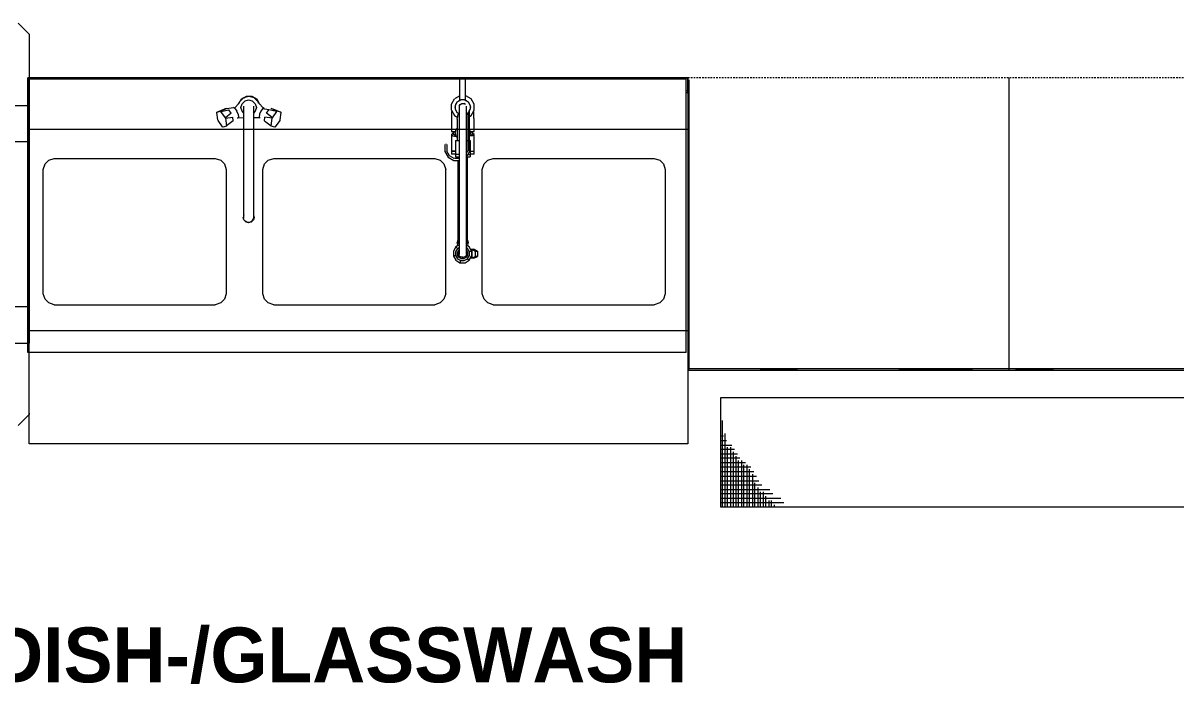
# Model space of a CAD drawing. Header units: inches. Extents: x 478327 to 492265, y -26791 to -22136.
# Drawn here: x 482796.7 to 482888.6, y -26197.5 to -26144.8 of the extents above; entities that cross this region are included whole.
import ezdxf

# ---------------------------------------------------------------- set-up
doc = ezdxf.new("R2010")
doc.units = ezdxf.units.IN
doc.header["$MEASUREMENT"] = 0
doc.linetypes.add('AUSGEZOGEN', pattern=[0])
doc.linetypes.add('HIDDEN2', pattern=[0.1875, 0.125, -0.0625])
doc.layers.add('A-furniture', color=8, linetype='Continuous', lineweight=9)
doc.layers.add('TC-EQUIPMENT', color=251, linetype='Continuous', lineweight=5)
doc.layers.add('K3-TEXT', color=167, linetype='AUSGEZOGEN')
doc.styles.get("Standard").update_dxf_attribs({"font": ''})
doc.styles.get('Standard').set_extended_font_data('MicrogrammaSSi', bold=True)

msp = doc.modelspace()

# ---------------------------------------------------------------- linework, layer by layer
at = {"layer": 'A-furniture', "linetype": 'HIDDEN2', "elevation": 6.93}
msp.add_lwpolyline([(482939.376, -26149.196), (482797.05, -26149.196)], dxfattribs=at)
at = {"layer": 'TC-EQUIPMENT'}
for p, q in [((482796.291, -26144.82, 3.812), (482797.166, -26145.695, 3.812)), ((482797.166, -26145.695, 3.812), (482797.166, -26170.345, 3.812)), ((482797.05, -26171.074, 3.812), (482797.05, -26149.196, 3.812)), ((482849.675, -26149.196, 3.812), (482797.05, -26149.196, 3.812)), ((482797.05, -26149.257, 3.812), (482849.559, -26149.257, 3.812)), ((482797.166, -26178.367, 3.812), (482797.166, -26149.196, 3.812)), ((482797.166, -26149.196, 3.812), (482849.675, -26149.196, 3.812)), ((482831.501, -26150.946, 3.812), (482831.501, -26149.341, 3.812)), ((482831.939, -26149.341, 3.812), (482831.939, -26150.946, 3.812)), ((482849.559, -26171.074, 3.812), (482849.559, -26149.196, 3.812)), ((482849.675, -26149.196, 3.812), (482849.675, -26178.367, 3.812)), ((482849.675, -26150.362, 3.812), (482849.675, -26149.196, 3.812)), ((482849.792, -26172.387, 3.812), (482849.792, -26149.341, 3.812)), ((482875.288, -26149.196, 3.812), (482875.288, -26172.533, 3.812)), ((482849.675, -26150.211, 3.812), (482849.559, -26150.211, 3.812)), ((482849.559, -26150.362, 3.812), (482849.675, -26150.362, 3.812)), ((482710.235, -26151.383, 3.812), (482797.166, -26151.383, 3.812)), ((482813.879, -26151.244, 3.812), (482813.532, -26151.609, 3.812)), ((482813.857, -26151.268, 3.812), (482813.91, -26151.17, 3.812)), ((482813.929, -26151.095, 3.812), (482813.89, -26151.246, 3.812)), ((482814.244, -26150.776, 3.812), (482813.929, -26151.095, 3.812)), ((482813.974, -26151.05, 3.812), (482814.064, -26150.882, 3.812)), ((482814.049, -26151.559, 3.812), (482814.136, -26151.267, 3.812)), ((482814.064, -26150.882, 3.812), (482814.23, -26150.79, 3.812)), ((482814.136, -26151.267, 3.812), (482814.37, -26151.033, 3.812)), ((482814.671, -26150.662, 3.812), (482814.244, -26150.776, 3.812)), ((482814.267, -26150.77, 3.812), (482814.478, -26150.654, 3.812)), ((482814.282, -26160.403, 3.812), (482814.282, -26151.454, 3.812)), ((482814.37, -26151.033, 3.812), (482814.662, -26150.946, 3.812)), ((482814.478, -26150.654, 3.812), (482814.927, -26150.654, 3.812)), ((482814.662, -26150.946, 3.812), (482814.953, -26151.033, 3.812)), ((482815.1, -26150.776, 3.812), (482814.671, -26150.662, 3.812)), ((482814.927, -26150.654, 3.812), (482815.342, -26150.882, 3.812)), ((482814.953, -26151.033, 3.812), (482815.187, -26151.267, 3.812)), ((482815.041, -26151.454, 3.812), (482815.041, -26160.412, 3.812)), ((482815.415, -26151.095, 3.812), (482815.1, -26150.776, 3.812)), ((482815.187, -26151.267, 3.812), (482815.274, -26151.559, 3.812)), ((482815.566, -26151.302, 3.812), (482815.342, -26150.882, 3.812)), ((482815.447, -26151.218, 3.812), (482815.415, -26151.095, 3.812)), ((482815.478, -26151.215, 3.812), (482815.843, -26151.597, 3.812)), ((482815.566, -26151.307, 3.812), (482815.566, -26151.302, 3.812)), ((482830.831, -26151.293, 3.812), (482831.064, -26150.861, 3.812)), ((482830.831, -26151.766, 3.812), (482830.831, -26151.293, 3.812)), ((482831.499, -26150.625, 3.812), (482831.064, -26150.861, 3.812)), ((482831.122, -26151.529, 3.812), (482831.151, -26151.432, 3.812)), ((482831.151, -26151.383, 3.812), (482831.297, -26151.092, 3.812)), ((482831.151, -26151.675, 3.812), (482831.151, -26151.383, 3.812)), ((482831.188, -26151.311, 3.812), (482831.21, -26151.238, 3.812)), ((482831.21, -26151.238, 3.812), (482831.239, -26151.208, 3.812)), ((482831.297, -26151.092, 3.812), (482831.589, -26150.946, 3.812)), ((482831.443, -26151.004, 3.812), (482831.414, -26151.033, 3.812)), ((482831.443, -26151.004, 3.812), (482831.516, -26150.982, 3.812)), ((482831.443, -26151.451, 3.812), (482831.522, -26151.316, 3.812)), ((482831.443, -26151.451, 3.812), (482831.443, -26163.277, 3.812)), ((482831.499, -26150.625, 3.812), (482831.501, -26150.625, 3.812)), ((482831.522, -26151.316, 3.812), (482831.656, -26151.238, 3.812)), ((482831.881, -26150.946, 3.812), (482831.589, -26150.946, 3.812)), ((482831.656, -26151.238, 3.812), (482831.814, -26151.238, 3.812)), ((482831.948, -26151.316, 3.812), (482831.814, -26151.238, 3.812)), ((482831.881, -26150.946, 3.812), (482832.172, -26151.092, 3.812)), ((482831.971, -26150.625, 3.812), (482831.939, -26150.625, 3.812)), ((482831.954, -26150.982, 3.812), (482832.027, -26151.004, 3.812)), ((482832.403, -26150.861, 3.812), (482831.971, -26150.625, 3.812)), ((482832.027, -26151.004, 3.812), (482832.056, -26151.033, 3.812)), ((482832.027, -26163.277, 3.812), (482832.027, -26151.454, 3.812)), ((482832.172, -26151.092, 3.812), (482832.318, -26151.383, 3.812)), ((482832.231, -26151.208, 3.812), (482832.26, -26151.238, 3.812)), ((482832.26, -26151.238, 3.812), (482832.282, -26151.311, 3.812)), ((482832.318, -26151.383, 3.812), (482832.318, -26151.675, 3.812)), ((482832.318, -26151.432, 3.812), (482832.347, -26151.529, 3.812)), ((482832.639, -26151.293, 3.812), (482832.403, -26150.861, 3.812)), ((482832.639, -26151.766, 3.812), (482832.639, -26151.293, 3.812)), ((482812.124, -26151.948, 3.812), (482812.13, -26151.925, 3.812)), ((482812.205, -26152.542, 3.812), (482812.124, -26151.948, 3.812)), ((482812.13, -26151.925, 3.812), (482812.758, -26151.666, 3.812)), ((482812.13, -26151.925, 3.812), (482812.419, -26151.845, 3.812)), ((482812.419, -26151.845, 3.812), (482812.9, -26151.627, 3.812)), ((482812.419, -26151.845, 3.812), (482812.441, -26151.86, 3.812)), ((482812.441, -26151.86, 3.812), (482813.088, -26151.75, 3.812)), ((482812.807, -26152.377, 3.812), (482812.441, -26151.86, 3.812)), ((482812.9, -26151.627, 3.812), (482812.758, -26151.666, 3.812)), ((482813.267, -26152.005, 3.812), (482812.807, -26152.377, 3.812)), ((482812.807, -26152.377, 3.812), (482812.822, -26152.414, 3.812)), ((482812.822, -26152.414, 3.812), (482813.396, -26152.327, 3.812)), ((482812.9, -26151.627, 3.812), (482813.455, -26151.558, 3.812)), ((482813.267, -26152.005, 3.812), (482813.088, -26151.75, 3.812)), ((482813.437, -26152.621, 3.812), (482813.396, -26152.327, 3.812)), ((482813.596, -26151.651, 3.812), (482813.455, -26151.558, 3.812)), ((482813.596, -26151.651, 3.812), (482813.73, -26151.844, 3.812)), ((482813.829, -26152.084, 3.812), (482813.73, -26151.844, 3.812)), ((482814.282, -26152.388, 3.812), (482813.748, -26152.391, 3.812)), ((482813.765, -26152.379, 3.812), (482813.795, -26152.37, 3.812)), ((482813.801, -26152.351, 3.812), (482813.795, -26152.37, 3.812)), ((482813.829, -26152.084, 3.812), (482813.858, -26152.31, 3.812)), ((482814.136, -26151.85, 3.812), (482814.049, -26151.559, 3.812)), ((482814.282, -26151.996, 3.812), (482814.136, -26151.85, 3.812)), ((482815.187, -26151.85, 3.812), (482815.041, -26151.996, 3.812)), ((482815.041, -26152.358, 3.812), (482815.571, -26152.362, 3.812)), ((482815.056, -26151.981, 3.812), (482815.058, -26151.98, 3.812)), ((482815.058, -26151.98, 3.812), (482815.058, -26151.979, 3.812)), ((482815.274, -26151.559, 3.812), (482815.187, -26151.85, 3.812)), ((482815.529, -26152.084, 3.812), (482815.501, -26152.31, 3.812)), ((482815.628, -26151.844, 3.812), (482815.529, -26152.084, 3.812)), ((482815.762, -26151.651, 3.812), (482815.628, -26151.844, 3.812)), ((482815.762, -26151.651, 3.812), (482815.903, -26151.558, 3.812)), ((482816.27, -26151.75, 3.812), (482815.762, -26151.651, 3.812)), ((482815.921, -26152.621, 3.812), (482815.962, -26152.327, 3.812)), ((482816.536, -26152.414, 3.812), (482815.962, -26152.327, 3.812)), ((482816.091, -26152.005, 3.812), (482816.27, -26151.75, 3.812)), ((482816.551, -26152.377, 3.812), (482816.091, -26152.005, 3.812)), ((482816.917, -26151.86, 3.812), (482816.27, -26151.75, 3.812)), ((482816.458, -26151.627, 3.812), (482816.601, -26151.666, 3.812)), ((482816.939, -26151.845, 3.812), (482816.458, -26151.627, 3.812)), ((482816.536, -26152.414, 3.812), (482816.551, -26152.377, 3.812)), ((482816.551, -26152.377, 3.812), (482816.917, -26151.86, 3.812)), ((482816.601, -26151.666, 3.812), (482817.228, -26151.925, 3.812)), ((482816.917, -26151.86, 3.812), (482816.939, -26151.845, 3.812)), ((482817.228, -26151.925, 3.812), (482816.939, -26151.845, 3.812)), ((482817.234, -26151.948, 3.812), (482817.153, -26152.542, 3.812)), ((482817.228, -26151.925, 3.812), (482817.234, -26151.948, 3.812)), ((482830.831, -26151.766, 3.812), (482831.064, -26152.2, 3.812)), ((482830.831, -26151.876, 3.812), (482830.831, -26153.455, 3.812)), ((482831.064, -26152.2, 3.812), (482831.33, -26152.344, 3.812)), ((482831.151, -26151.626, 3.812), (482831.122, -26151.529, 3.812)), ((482831.297, -26151.967, 3.812), (482831.151, -26151.675, 3.812)), ((482831.21, -26151.821, 3.812), (482831.188, -26151.748, 3.812)), ((482831.239, -26151.85, 3.812), (482831.21, -26151.821, 3.812)), ((482831.443, -26152.04, 3.812), (482831.297, -26151.967, 3.812)), ((482831.303, -26152.492, 3.812), (482831.391, -26152.014, 3.812)), ((482832.172, -26151.967, 3.812), (482832.027, -26152.04, 3.812)), ((482832.089, -26152.008, 3.812), (482832.129, -26152.224, 3.812)), ((482832.129, -26152.014, 3.812), (482832.129, -26154.995, 3.812)), ((482832.318, -26151.675, 3.812), (482832.172, -26151.967, 3.812)), ((482832.26, -26151.821, 3.812), (482832.231, -26151.85, 3.812)), ((482832.282, -26151.748, 3.812), (482832.26, -26151.821, 3.812)), ((482832.275, -26155.033, 3.812), (482832.275, -26151.833, 3.812)), ((482832.275, -26152.269, 3.812), (482832.403, -26152.2, 3.812)), ((482832.347, -26151.529, 3.812), (482832.318, -26151.626, 3.812)), ((482832.403, -26152.2, 3.812), (482832.639, -26151.766, 3.812)), ((482832.628, -26152.434, 3.812), (482832.625, -26151.891, 3.812)), ((482797.05, -26153.28, 3.812), (482849.734, -26153.28, 3.812)), ((482812.22, -26152.58, 3.812), (482812.205, -26152.542, 3.812)), ((482812.587, -26153.098, 3.812), (482812.22, -26152.58, 3.812)), ((482812.608, -26153.111, 3.812), (482812.587, -26153.098, 3.812)), ((482812.896, -26153.035, 3.812), (482812.608, -26153.111, 3.812)), ((482812.822, -26152.414, 3.812), (482812.903, -26153.012, 3.812)), ((482812.903, -26153.012, 3.812), (482812.896, -26153.035, 3.812)), ((482813.437, -26152.621, 3.812), (482812.903, -26153.012, 3.812)), ((482815.921, -26152.621, 3.812), (482816.455, -26153.012, 3.812)), ((482816.455, -26153.012, 3.812), (482816.536, -26152.414, 3.812)), ((482816.462, -26153.035, 3.812), (482816.455, -26153.012, 3.812)), ((482816.75, -26153.111, 3.812), (482816.462, -26153.035, 3.812)), ((482816.772, -26153.098, 3.812), (482816.75, -26153.111, 3.812)), ((482817.138, -26152.58, 3.812), (482816.772, -26153.098, 3.812)), ((482817.153, -26152.542, 3.812), (482817.138, -26152.58, 3.812)), ((482831.122, -26153.571, 3.812), (482831.21, -26153.28, 3.812)), ((482831.21, -26153.28, 3.812), (482831.283, -26153.207, 3.812)), ((482831.283, -26152.492, 3.812), (482831.283, -26154.184, 3.812)), ((482832.639, -26153.455, 3.812), (482832.639, -26152.434, 3.812)), ((482849.734, -26153.28, 3.812), (482849.734, -26169.324, 3.812)), ((482830.831, -26153.455, 3.812), (482831.157, -26153.455, 3.812)), ((482830.831, -26153.703, 3.812), (482830.95, -26153.609, 3.812)), ((482830.831, -26153.703, 3.812), (482830.831, -26155.263, 3.812)), ((482830.831, -26153.703, 3.812), (482830.95, -26153.799, 3.812)), ((482830.95, -26153.609, 3.812), (482830.976, -26153.604, 3.812)), ((482830.95, -26153.799, 3.812), (482831.207, -26153.853, 3.812)), ((482830.976, -26153.484, 3.812), (482831.149, -26153.484, 3.812)), ((482830.976, -26153.484, 3.812), (482830.976, -26153.679, 3.812)), ((482831.078, -26153.758, 3.812), (482830.976, -26153.679, 3.812)), ((482831.184, -26153.779, 3.812), (482831.078, -26153.758, 3.812)), ((482831.21, -26153.863, 3.812), (482831.122, -26153.571, 3.812)), ((482831.151, -26154.184, 3.812), (482831.151, -26155.497, 3.812)), ((482831.151, -26154.184, 3.812), (482831.443, -26154.184, 3.812)), ((482831.283, -26153.936, 3.812), (482831.21, -26153.863, 3.812)), ((482832.027, -26154.184, 3.812), (482832.129, -26154.184, 3.812)), ((482832.275, -26153.328, 3.812), (482832.347, -26153.571, 3.812)), ((482832.347, -26153.571, 3.812), (482832.275, -26153.814, 3.812)), ((482832.52, -26153.799, 3.812), (482832.275, -26153.851, 3.812)), ((482832.318, -26154.184, 3.812), (482832.275, -26154.184, 3.812)), ((482832.285, -26153.779, 3.812), (482832.394, -26153.758, 3.812)), ((482832.312, -26153.455, 3.812), (482832.639, -26153.455, 3.812)), ((482832.318, -26154.184, 3.812), (482832.318, -26155.497, 3.812)), ((482832.321, -26153.484, 3.812), (482832.493, -26153.484, 3.812)), ((482832.493, -26153.679, 3.812), (482832.394, -26153.758, 3.812)), ((482832.493, -26153.484, 3.812), (482832.493, -26153.679, 3.812)), ((482832.493, -26153.604, 3.812), (482832.52, -26153.609, 3.812)), ((482832.639, -26153.703, 3.812), (482832.52, -26153.609, 3.812)), ((482832.639, -26153.703, 3.812), (482832.52, -26153.799, 3.812)), ((482832.639, -26155.263, 3.812), (482832.639, -26153.703, 3.812)), ((482849.792, -26153.717, 3.812), (482849.763, -26153.717, 3.812)), ((482849.763, -26168.011, 3.812), (482849.763, -26153.717, 3.812)), ((482797.166, -26154.301, 3.812), (482710.235, -26154.301, 3.812)), ((482830.314, -26155.071, 3.812), (482830.569, -26155.51, 3.812)), ((482830.32, -26155.069, 3.812), (482830.32, -26154.514, 3.812)), ((482830.373, -26154.461, 3.812), (482830.413, -26154.461, 3.812)), ((482830.682, -26155.415, 3.812), (482830.46, -26155.03, 3.812)), ((482830.466, -26154.514, 3.812), (482830.466, -26155.042, 3.812)), ((482831.151, -26155.027, 3.812), (482830.831, -26155.027, 3.812)), ((482830.831, -26155.03, 3.812), (482831.151, -26155.03, 3.812)), ((482832.027, -26155.191, 3.812), (482832.129, -26155.012, 3.812)), ((482832.275, -26155.053, 3.812), (482832.027, -26155.479, 3.812)), ((482832.318, -26155.027, 3.812), (482832.639, -26155.027, 3.812)), ((482832.318, -26155.03, 3.812), (482832.639, -26155.03, 3.812)), ((482798.287, -26156.489, 3.812), (482798.432, -26156.051, 3.812)), ((482798.432, -26156.051, 3.812), (482798.724, -26155.759, 3.812)), ((482798.724, -26155.759, 3.812), (482799.162, -26155.613, 3.812)), ((482799.162, -26155.613, 3.812), (482811.997, -26155.613, 3.812)), ((482811.997, -26155.613, 3.812), (482812.435, -26155.759, 3.812)), ((482812.435, -26155.759, 3.812), (482812.727, -26156.051, 3.812)), ((482812.727, -26156.051, 3.812), (482812.872, -26156.489, 3.812)), ((482815.79, -26156.489, 3.812), (482815.935, -26156.051, 3.812)), ((482815.935, -26156.051, 3.812), (482816.227, -26155.759, 3.812)), ((482816.227, -26155.759, 3.812), (482816.665, -26155.613, 3.812)), ((482816.665, -26155.613, 3.812), (482829.5, -26155.613, 3.812)), ((482829.5, -26155.613, 3.812), (482829.938, -26155.759, 3.812)), ((482829.938, -26155.759, 3.812), (482830.23, -26156.051, 3.812)), ((482830.23, -26156.051, 3.812), (482830.375, -26156.489, 3.812)), ((482830.565, -26155.514, 3.812), (482831.011, -26155.774, 3.812)), ((482831.052, -26155.628, 3.812), (482830.681, -26155.416, 3.812)), ((482831.151, -26155.263, 3.812), (482830.831, -26155.263, 3.812)), ((482831.032, -26155.774, 3.812), (482831.443, -26155.774, 3.812)), ((482831.443, -26155.628, 3.812), (482831.07, -26155.628, 3.812)), ((482831.443, -26155.292, 3.812), (482831.151, -26155.292, 3.812)), ((482831.151, -26155.497, 3.812), (482831.443, -26155.497, 3.812)), ((482831.356, -26155.497, 3.812), (482831.356, -26155.628, 3.812)), ((482831.356, -26155.774, 3.812), (482831.356, -26162.416, 3.812)), ((482832.027, -26155.497, 3.812), (482832.318, -26155.497, 3.812)), ((482832.114, -26162.425, 3.812), (482832.114, -26155.497, 3.812)), ((482832.135, -26155.292, 3.812), (482832.318, -26155.292, 3.812)), ((482832.639, -26155.263, 3.812), (482832.318, -26155.263, 3.812)), ((482833.293, -26156.489, 3.812), (482833.438, -26156.051, 3.812)), ((482833.438, -26156.051, 3.812), (482833.73, -26155.759, 3.812)), ((482833.73, -26155.759, 3.812), (482834.168, -26155.613, 3.812)), ((482834.168, -26155.613, 3.812), (482847.003, -26155.613, 3.812)), ((482847.003, -26155.613, 3.812), (482847.441, -26155.759, 3.812)), ((482847.441, -26155.759, 3.812), (482847.733, -26156.051, 3.812)), ((482847.733, -26156.051, 3.812), (482847.878, -26156.489, 3.812)), ((482798.287, -26166.407, 3.812), (482798.287, -26156.489, 3.812)), ((482812.872, -26156.489, 3.812), (482812.872, -26166.407, 3.812)), ((482815.79, -26166.407, 3.812), (482815.79, -26156.489, 3.812)), ((482830.375, -26166.407, 3.812), (482830.375, -26156.489, 3.812)), ((482833.293, -26166.407, 3.812), (482833.293, -26156.489, 3.812)), ((482847.878, -26156.489, 3.812), (482847.878, -26166.407, 3.812)), ((482814.282, -26160.106, 3.812), (482814.224, -26160.31, 3.812)), ((482814.282, -26160.514, 3.812), (482814.224, -26160.31, 3.812)), ((482814.457, -26160.689, 3.812), (482814.282, -26160.514, 3.812)), ((482814.384, -26160.587, 3.812), (482814.559, -26160.689, 3.812)), ((482814.764, -26160.689, 3.812), (482814.939, -26160.587, 3.812)), ((482815.041, -26160.514, 3.812), (482814.866, -26160.689, 3.812)), ((482814.939, -26160.587, 3.812), (482815.041, -26160.412, 3.812)), ((482815.041, -26160.106, 3.812), (482815.099, -26160.31, 3.812)), ((482815.099, -26160.31, 3.812), (482815.041, -26160.514, 3.812)), ((482814.662, -26160.748, 3.812), (482814.457, -26160.689, 3.812)), ((482814.559, -26160.689, 3.812), (482814.764, -26160.689, 3.812)), ((482814.866, -26160.689, 3.812), (482814.662, -26160.748, 3.812)), ((482831.443, -26162.511, 3.812), (482831.189, -26162.673, 3.812)), ((482831.356, -26162.119, 3.812), (482831.297, -26162.323, 3.812)), ((482831.356, -26162.527, 3.812), (482831.297, -26162.323, 3.812)), ((482832.114, -26162.119, 3.812), (482832.172, -26162.323, 3.812)), ((482832.172, -26162.323, 3.812), (482832.114, -26162.527, 3.812)), ((482831.189, -26162.673, 3.812), (482830.985, -26162.994, 3.812)), ((482830.985, -26162.994, 3.812), (482830.985, -26163.402, 3.812)), ((482831.164, -26163.351, 3.812), (482830.985, -26163.402, 3.812)), ((482830.985, -26163.402, 3.812), (482831.189, -26163.723, 3.812)), ((482831.306, -26162.79, 3.812), (482831.16, -26163.052, 3.812)), ((482831.16, -26163.052, 3.812), (482831.16, -26163.344, 3.812)), ((482831.16, -26163.344, 3.812), (482831.306, -26163.606, 3.812)), ((482831.306, -26162.79, 3.812), (482831.189, -26162.673, 3.812)), ((482831.306, -26162.79, 3.812), (482831.443, -26162.713, 3.812)), ((482831.423, -26162.906, 3.812), (482831.306, -26163.081, 3.812)), ((482831.306, -26163.315, 3.812), (482831.306, -26163.081, 3.812)), ((482831.423, -26163.49, 3.812), (482831.306, -26163.315, 3.812)), ((482831.38, -26162.551, 3.812), (482831.356, -26162.527, 3.812)), ((482831.364, -26163.111, 3.812), (482831.443, -26162.953, 3.812)), ((482831.364, -26163.111, 3.812), (482831.364, -26163.286, 3.812)), ((482831.364, -26163.286, 3.812), (482831.452, -26163.461, 3.812)), ((482831.423, -26162.906, 3.812), (482831.443, -26162.892, 3.812)), ((482831.443, -26163.059, 3.812), (482831.423, -26163.111, 3.812)), ((482831.423, -26163.286, 3.812), (482831.423, -26163.111, 3.812)), ((482831.481, -26163.431, 3.812), (482831.423, -26163.286, 3.812)), ((482831.627, -26163.49, 3.812), (482831.481, -26163.431, 3.812)), ((482831.948, -26163.431, 3.812), (482831.839, -26163.475, 3.812)), ((482831.973, -26163.367, 3.812), (482831.948, -26163.431, 3.812)), ((482831.977, -26163.461, 3.812), (482832.064, -26163.286, 3.812)), ((482832.123, -26163.315, 3.812), (482832.006, -26163.49, 3.812)), ((482832.24, -26162.673, 3.812), (482832.027, -26162.537, 3.812)), ((482832.123, -26162.79, 3.812), (482832.027, -26162.736, 3.812)), ((482832.027, -26162.937, 3.812), (482832.123, -26163.081, 3.812)), ((482832.027, -26163.035, 3.812), (482832.064, -26163.111, 3.812)), ((482832.064, -26163.286, 3.812), (482832.064, -26163.111, 3.812)), ((482832.114, -26162.527, 3.812), (482832.074, -26162.567, 3.812)), ((482832.269, -26163.052, 3.812), (482832.123, -26162.79, 3.812)), ((482832.123, -26163.081, 3.812), (482832.123, -26163.315, 3.812)), ((482832.123, -26163.606, 3.812), (482832.269, -26163.344, 3.812)), ((482832.444, -26162.994, 3.812), (482832.24, -26162.673, 3.812)), ((482832.24, -26163.723, 3.812), (482832.444, -26163.402, 3.812)), ((482832.265, -26163.045, 3.812), (482832.444, -26162.994, 3.812)), ((482832.269, -26163.344, 3.812), (482832.269, -26163.052, 3.812)), ((482832.351, -26162.848, 3.812), (482832.619, -26162.848, 3.812)), ((482832.444, -26162.994, 3.812), (482832.444, -26163.402, 3.812)), ((482832.473, -26162.848, 3.812), (482832.756, -26162.994, 3.812)), ((482832.473, -26163.577, 3.812), (482832.473, -26162.848, 3.812)), ((482832.756, -26163.431, 3.812), (482832.473, -26163.577, 3.812)), ((482832.902, -26162.994, 3.812), (482832.619, -26162.848, 3.812)), ((482832.619, -26163.577, 3.812), (482832.902, -26163.431, 3.812)), ((482832.756, -26162.994, 3.812), (482832.902, -26162.994, 3.812)), ((482832.756, -26163.431, 3.812), (482832.756, -26162.994, 3.812)), ((482832.902, -26163.431, 3.812), (482832.756, -26163.431, 3.812)), ((482832.902, -26162.994, 3.812), (482832.902, -26163.431, 3.812)), ((482831.189, -26163.723, 3.812), (482831.51, -26163.927, 3.812)), ((482831.306, -26163.606, 3.812), (482831.569, -26163.752, 3.812)), ((482831.598, -26163.606, 3.812), (482831.423, -26163.49, 3.812)), ((482831.452, -26163.461, 3.812), (482831.627, -26163.577, 3.812)), ((482831.561, -26163.748, 3.812), (482831.51, -26163.927, 3.812)), ((482831.51, -26163.927, 3.812), (482831.919, -26163.927, 3.812)), ((482831.569, -26163.752, 3.812), (482831.86, -26163.752, 3.812)), ((482831.831, -26163.606, 3.812), (482831.598, -26163.606, 3.812)), ((482831.627, -26163.577, 3.812), (482831.802, -26163.577, 3.812)), ((482831.802, -26163.49, 3.812), (482831.656, -26163.49, 3.812)), ((482831.802, -26163.577, 3.812), (482831.977, -26163.461, 3.812)), ((482832.006, -26163.49, 3.812), (482831.831, -26163.606, 3.812)), ((482831.86, -26163.752, 3.812), (482832.123, -26163.606, 3.812)), ((482831.919, -26163.927, 3.812), (482832.24, -26163.723, 3.812)), ((482832.123, -26163.606, 3.812), (482832.24, -26163.723, 3.812)), ((482832.619, -26163.577, 3.812), (482832.332, -26163.577, 3.812)), ((482798.432, -26166.844, 3.812), (482798.287, -26166.407, 3.812)), ((482798.724, -26167.136, 3.812), (482798.432, -26166.844, 3.812)), ((482812.727, -26166.844, 3.812), (482812.435, -26167.136, 3.812)), ((482812.872, -26166.407, 3.812), (482812.727, -26166.844, 3.812)), ((482815.935, -26166.844, 3.812), (482815.79, -26166.407, 3.812)), ((482816.227, -26167.136, 3.812), (482815.935, -26166.844, 3.812)), ((482830.23, -26166.844, 3.812), (482829.938, -26167.136, 3.812)), ((482830.375, -26166.407, 3.812), (482830.23, -26166.844, 3.812)), ((482833.438, -26166.844, 3.812), (482833.293, -26166.407, 3.812)), ((482833.73, -26167.136, 3.812), (482833.438, -26166.844, 3.812)), ((482847.733, -26166.844, 3.812), (482847.441, -26167.136, 3.812)), ((482847.878, -26166.407, 3.812), (482847.733, -26166.844, 3.812)), ((482710.235, -26167.428, 3.812), (482797.166, -26167.428, 3.812)), ((482799.162, -26167.282, 3.812), (482798.724, -26167.136, 3.812)), ((482799.162, -26167.282, 3.812), (482811.997, -26167.282, 3.812)), ((482812.435, -26167.136, 3.812), (482811.997, -26167.282, 3.812)), ((482816.665, -26167.282, 3.812), (482816.227, -26167.136, 3.812)), ((482816.665, -26167.282, 3.812), (482829.5, -26167.282, 3.812)), ((482829.938, -26167.136, 3.812), (482829.5, -26167.282, 3.812)), ((482834.168, -26167.282, 3.812), (482833.73, -26167.136, 3.812)), ((482834.168, -26167.282, 3.812), (482847.003, -26167.282, 3.812)), ((482847.441, -26167.136, 3.812), (482847.003, -26167.282, 3.812)), ((482849.763, -26168.011, 3.812), (482849.792, -26168.011, 3.812)), ((482797.05, -26169.324, 3.812), (482849.734, -26169.324, 3.812)), ((482710.235, -26170.345, 3.812), (482797.166, -26170.345, 3.812)), ((482849.559, -26171.074, 3.812), (482797.05, -26171.074, 3.812)), ((482849.763, -26171.658, 3.812), (482849.792, -26171.658, 3.812)), ((482849.763, -26172.533, 3.812), (482849.763, -26171.658, 3.812)), ((482849.792, -26171.663, 3.812), (482849.763, -26171.663, 3.812)), ((482854.868, -26172.527, 3.812), (482849.763, -26172.527, 3.812)), ((482916.128, -26172.533, 3.812), (482849.763, -26172.533, 3.812)), ((482916.128, -26172.387, 3.812), (482849.792, -26172.387, 3.812)), ((482858.369, -26172.445, 3.812), (482855.451, -26172.445, 3.812)), ((482858.369, -26172.387, 3.812), (482858.369, -26172.445, 3.812)), ((482866.537, -26172.387, 3.812), (482866.537, -26172.445, 3.812)), ((482866.537, -26172.445, 3.812), (482872.371, -26172.445, 3.812)), ((482867.704, -26172.445, 3.812), (482867.704, -26172.504, 3.812)), ((482867.704, -26172.504, 3.812), (482871.204, -26172.504, 3.812)), ((482871.204, -26172.504, 3.812), (482871.204, -26172.445, 3.812)), ((482872.371, -26172.445, 3.812), (482872.371, -26172.387, 3.812)), ((482875.872, -26172.445, 3.812), (482875.872, -26172.387, 3.812)), ((482878.789, -26172.445, 3.812), (482875.872, -26172.445, 3.812)), ((482876.163, -26172.504, 3.812), (482876.163, -26172.445, 3.812)), ((482877.914, -26172.504, 3.812), (482876.163, -26172.504, 3.812)), ((482877.914, -26172.445, 3.812), (482877.914, -26172.504, 3.812)), ((482878.789, -26172.387, 3.812), (482878.789, -26172.445, 3.812)), ((482852.322, -26174.662, 3.812), (482910.666, -26174.662, 3.812)), ((482852.322, -26183.414, 3.812), (482852.322, -26174.662, 3.812)), ((482797.166, -26176.034, 3.812), (482796.291, -26176.909, 3.812)), ((482797.166, -26175.923, 3.812), (482797.166, -26176.034, 3.812)), ((482852.439, -26183.414, 3.812), (482852.439, -26176.5, 3.812)), ((482852.322, -26177.726, 3.812), (482852.526, -26177.726, 3.812)), ((482852.76, -26178.119, 3.812), (482852.322, -26178.119, 3.812)), ((482852.643, -26177.55, 3.812), (482852.643, -26183.414, 3.812)), ((482849.675, -26178.367, 3.812), (482797.166, -26178.367, 3.812)), ((482852.322, -26178.469, 3.812), (482853.197, -26178.469, 3.812)), ((482853.402, -26178.819, 3.812), (482852.322, -26178.819, 3.812)), ((482852.847, -26183.414, 3.812), (482852.847, -26178.644, 3.812)), ((482853.081, -26178.644, 3.812), (482853.081, -26183.414, 3.812)), ((482853.314, -26183.414, 3.812), (482853.314, -26178.994, 3.812)), ((482852.322, -26179.17, 3.812), (482853.635, -26179.17, 3.812)), ((482853.839, -26179.52, 3.812), (482852.322, -26179.52, 3.812)), ((482852.322, -26179.87, 3.812), (482854.277, -26179.87, 3.812)), ((482853.518, -26179.345, 3.812), (482853.518, -26183.414, 3.812)), ((482853.722, -26183.414, 3.812), (482853.722, -26179.695, 3.812)), ((482853.956, -26179.695, 3.812), (482853.956, -26183.414, 3.812)), ((482854.714, -26180.22, 3.812), (482852.322, -26180.22, 3.812)), ((482852.322, -26180.57, 3.812), (482854.948, -26180.57, 3.812)), ((482854.16, -26183.414, 3.812), (482854.16, -26180.045, 3.812)), ((482854.393, -26180.045, 3.812), (482854.393, -26183.414, 3.812)), ((482854.598, -26183.414, 3.812), (482854.598, -26180.395, 3.812)), ((482854.831, -26180.789, 3.812), (482854.831, -26183.414, 3.812)), ((482855.152, -26180.964, 3.812), (482852.322, -26180.964, 3.812)), ((482852.322, -26181.314, 3.812), (482855.356, -26181.314, 3.812)), ((482855.589, -26181.664, 3.812), (482852.322, -26181.664, 3.812)), ((482855.035, -26183.414, 3.812), (482855.035, -26181.489, 3.812)), ((482852.322, -26182.014, 3.812), (482856.231, -26182.014, 3.812)), ((482856.465, -26182.364, 3.812), (482852.322, -26182.364, 3.812)), ((482852.322, -26182.714, 3.812), (482857.106, -26182.714, 3.812)), ((482855.269, -26181.839, 3.812), (482855.269, -26183.414, 3.812)), ((482855.473, -26183.414, 3.812), (482855.473, -26182.189, 3.812)), ((482855.706, -26182.189, 3.812), (482855.706, -26183.414, 3.812)), ((482855.91, -26183.414, 3.812), (482855.91, -26182.539, 3.812)), ((482857.34, -26183.064, 3.812), (482852.322, -26183.064, 3.812)), ((482910.666, -26183.414, 3.812), (482852.322, -26183.414, 3.812)), ((482856.144, -26182.889, 3.812), (482856.144, -26183.414, 3.812)), ((482856.348, -26183.414, 3.812), (482856.348, -26182.889, 3.812)), ((482856.581, -26183.239, 3.812), (482856.581, -26183.414, 3.812))]:
    msp.add_line(p, q, dxfattribs=at)

# ---------------------------------------------------------------- texts
at = {"layer": 'K3-TEXT'}
msp.add_text('DISH-/GLASSWASH', height=4.37575, dxfattribs=at).set_placement((482794.055, -26197.386, 3.812))

doc.saveas('drawing.dxf')
